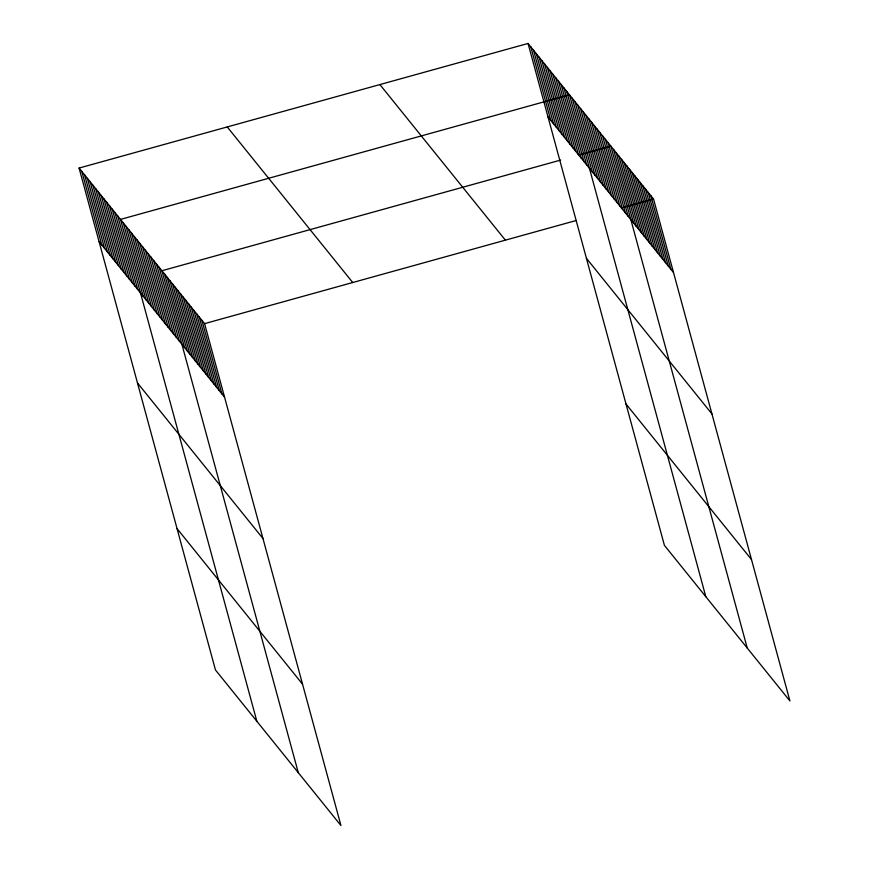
<?xml version="1.0" encoding="UTF-8"?>
<svg xmlns="http://www.w3.org/2000/svg" width="869" height="869" viewBox="0 0 869 869"><rect width="100%" height="100%" fill="white"/><g stroke="black" fill="none" stroke-linecap="round" stroke-linejoin="round"><path stroke-width="1.3" d="M79.09 168.065L204.584 323.637L340.952 825.55L215.458 669.966L79.09 168.065L528.048 43.45L653.542 199.034L789.91 700.935L664.416 545.363L528.048 43.45M560.635 160.081L161.916 270.748L298.284 772.65M578.667 155.073L610.874 146.133L747.242 648.046M204.584 323.637L576.245 220.487M621.335 207.973L653.542 199.034M548.024 116.967L673.518 272.551M586.434 258.343L711.928 413.916M379.894 84.575L505.389 240.148M626.006 403.987L751.5 559.571M227.243 126.939L352.738 282.523M99.066 241.582L224.56 397.166M137.476 382.947L262.97 538.53M177.048 528.602L302.542 684.185M650.87 195.721L670.846 269.249M648.209 192.418L668.185 265.936M645.537 189.116L665.513 262.634M642.875 185.803L662.851 259.331M640.203 182.501L660.179 256.018M637.542 179.188L657.518 252.716M634.87 175.886L654.846 249.403M632.208 172.583L652.184 246.101M629.536 169.27L649.512 242.799M626.875 165.968L646.851 239.486M624.203 162.666L644.179 236.183M621.541 159.353L641.518 232.881M618.869 156.051L638.845 229.568M616.208 152.748L636.184 226.266M613.536 149.435L633.512 222.964M608.115 142.712L628.091 216.229M605.356 139.29L625.332 212.807M602.597 135.868L622.562 209.386M599.827 132.446L619.803 205.964M597.068 129.014L617.044 202.542M594.309 125.592L614.285 199.12M591.55 122.171L611.526 195.699M588.791 118.749L608.767 192.266M586.032 115.327L605.997 188.845M583.262 111.905L603.238 185.423M580.503 108.484L600.479 182.001M577.744 105.062L597.72 178.579M574.985 101.64L594.961 175.158M572.226 98.219L592.202 171.736M705.824 596.699L569.467 94.786L120.509 219.401L256.866 721.313M566.697 91.364L586.673 164.893M563.938 87.943L583.914 161.471M561.178 84.521L581.155 158.049M558.419 81.099L578.396 154.617M555.66 77.678L575.636 151.195M552.901 74.256L572.877 147.773M550.131 70.834L570.107 144.352M547.372 67.413L567.348 140.93M544.613 63.991L564.589 137.508M541.854 60.558L561.83 134.087M539.095 57.137L559.071 130.665M536.336 53.715L556.312 127.243M533.577 50.293L553.542 123.822M530.807 46.872L550.783 120.389M201.912 320.335L221.888 393.853M199.251 317.033L219.227 390.55M196.579 313.72L216.555 387.248M193.917 310.418L213.893 383.935M191.245 307.105L211.221 380.633M188.584 303.802L208.56 377.32M185.923 300.5L205.888 374.018M183.25 297.187L203.227 370.715M180.589 293.885L200.554 367.402M177.917 290.583L197.893 364.1M175.256 287.27L195.221 360.798M172.583 283.967L192.56 357.485M169.922 280.665L189.887 354.183M167.25 277.352L187.226 350.88M164.589 274.05L184.554 347.567M159.157 267.315L179.133 340.844M156.398 263.894L176.374 337.422M153.639 260.472L173.604 334M150.869 257.05L170.845 330.578M148.11 253.629L168.086 327.146M145.351 250.207L165.327 323.724M142.592 246.785L162.568 320.303M139.833 243.363L159.809 316.881M137.074 239.942L157.05 313.459M134.304 236.52L154.28 310.037M131.545 233.098L151.521 306.616M128.786 229.666L148.762 303.194M126.027 226.244L146.003 299.772M123.268 222.822L143.244 296.351M117.739 215.979L137.715 289.496M114.98 212.557L134.956 286.075M112.22 209.136L132.197 282.653M109.461 205.714L129.438 279.231M106.702 202.292L126.678 275.81M103.943 198.871L123.919 272.388M101.184 195.438L121.149 268.966M98.414 192.016L118.39 265.545M95.655 188.595L115.631 262.123M92.896 185.173L112.872 258.701M90.137 181.751L110.113 255.269M87.378 178.33L107.354 251.847M84.619 174.908L104.584 248.425M81.849 171.486L101.825 245.004"/></g></svg>
